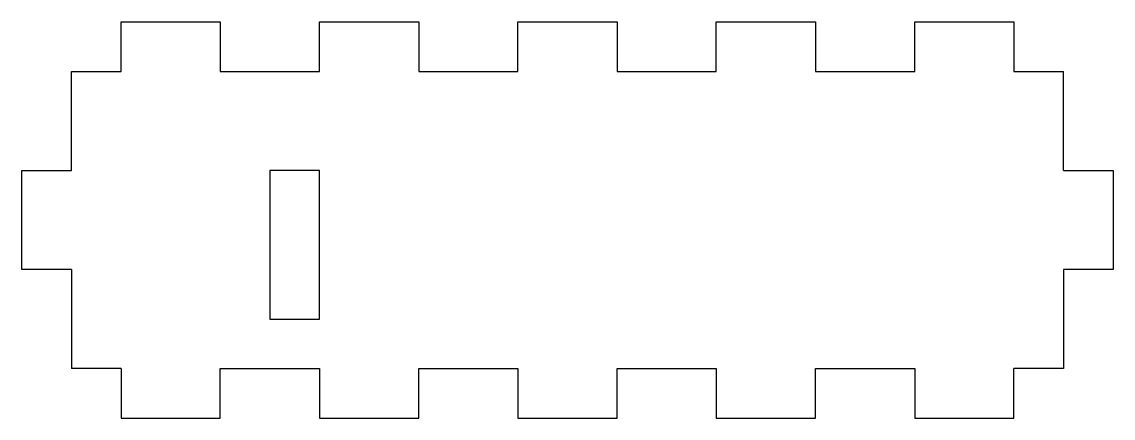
# Model space of a CAD drawing. Header units: millimetres. Extents: x -55 to 55, y -20 to 20.
import ezdxf

# ---------------------------------------------------------------- set-up
doc = ezdxf.new("R2010")
doc.units = ezdxf.units.MM
doc.layers.get('0').update_dxf_attribs({"linetype": 'CONTINUOUS'})

msp = doc.modelspace()

# ---------------------------------------------------------------- linework, layer by layer
for p, q in [((-45, 15), (-45, 20)), ((-45, 20), (-35, 20)), ((-35, 20), (-35, 15)), ((-25, 15), (-25, 20)), ((-25, 20), (-15, 20)), ((-15, 20), (-15, 15)), ((-5, 15), (-5, 20)), ((-5, 20), (5, 20)), ((5, 20), (5, 15)), ((15, 15), (15, 20)), ((15, 20), (25, 20)), ((25, 20), (25, 15)), ((35, 15), (35, 20)), ((35, 20), (45, 20)), ((45, 20), (45, 15)), ((-50, 15), (-45, 15)), ((-50, 5), (-50, 15)), ((-35, 15), (-25, 15)), ((-15, 15), (-5, 15)), ((5, 15), (15, 15)), ((25, 15), (35, 15)), ((45, 15), (50, 15)), ((50, 5), (50, 15)), ((-55, 0), (-55, 5)), ((-55, 5), (-50, 5)), ((50, 5), (55, 5)), ((55, 5), (55, -5)), ((-55, -5), (-55, 0)), ((-50, -5), (-55, -5)), ((-50, -5), (-50, -15)), ((55, -5), (50, -5)), ((50, -5), (50, -15)), ((-45, -15), (-50, -15)), ((-45, -15), (-45, -20)), ((-35, -20), (-35, -15)), ((-35, -15), (-25, -15)), ((-25, -15), (-25, -20)), ((-15, -15), (-5, -15)), ((-15, -20), (-15, -15)), ((-5, -15), (-5, -20)), ((5, -15), (15, -15)), ((5, -20), (5, -15)), ((15, -15), (15, -20)), ((25, -20), (25, -15)), ((25, -15), (35, -15)), ((35, -15), (35, -20)), ((50, -15), (45, -15)), ((45, -20), (45, -15)), ((-45, -20), (-35, -20)), ((-25, -20), (-15, -20)), ((-5, -20), (5, -20)), ((15, -20), (25, -20)), ((35, -20), (45, -20))]:
    msp.add_line(p, q)
msp.add_lwpolyline([(-25, 5), (-30, 5), (-30, -10), (-25, -10)], close=True)

doc.saveas('drawing.dxf')
